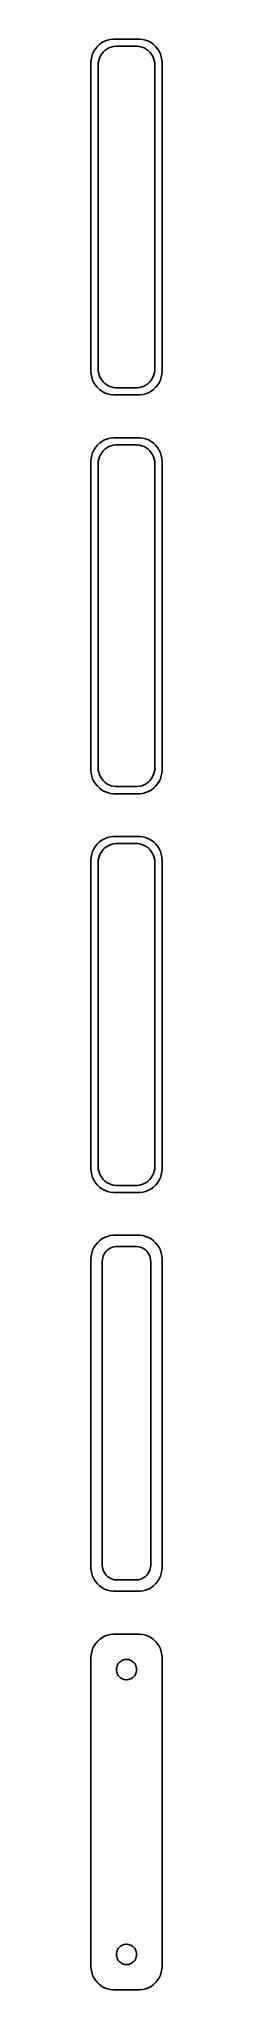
# Model space of a CAD drawing. Header units: metres. Extents: x -8 to 8, y 383 to 793.
import ezdxf

# ---------------------------------------------------------------- set-up
doc = ezdxf.new("R2010")
doc.units = ezdxf.units.M

msp = doc.modelspace()

# ---------------------------------------------------------------- linework, layer by layer
for p, q in [((-4.04507, 793.255), (-4.62889, 793.024)), ((-3.4369, 793.411), (-4.04507, 793.255)), ((-2.81395, 793.49), (-3.4369, 793.411)), ((2.81395, 793.49), (-2.81395, 793.49)), ((3.4369, 793.411), (2.81395, 793.49)), ((4.04507, 793.255), (3.4369, 793.411)), ((4.62889, 793.024), (4.04507, 793.255)), ((-7.46057, 789.127), (-7.5, 788.5)), ((-7.34291, 789.743), (-7.46057, 789.127)), ((-7.14888, 790.341), (-7.34291, 789.743)), ((-6.88153, 790.909), (-7.14888, 790.341)), ((-6.54507, 791.439), (-6.88153, 790.909)), ((-6.14484, 791.923), (-6.54507, 791.439)), ((-5.68712, 792.353), (-6.14484, 791.923)), ((-5.87433, 788.995), (-5.7191, 789.472)), ((-5.7191, 789.472), (-5.50522, 789.927)), ((-5.17912, 792.722), (-5.68712, 792.353)), ((-5.50522, 789.927), (-5.23605, 790.351)), ((-5.23605, 790.351), (-4.91586, 790.738)), ((-4.62889, 793.024), (-5.17912, 792.722)), ((-4.91586, 790.738), (-4.54968, 791.082)), ((-4.54968, 791.082), (-4.1433, 791.377)), ((-4.1433, 791.377), (-3.70311, 791.619)), ((-3.70311, 791.619), (-3.23605, 791.804)), ((-3.23605, 791.804), (-2.74951, 791.929)), ((-2.74951, 791.929), (-2.25116, 791.992)), ((-2.25116, 791.992), (2.25116, 791.992)), ((2.25116, 791.992), (2.74951, 791.929)), ((2.74951, 791.929), (3.23605, 791.804)), ((3.23605, 791.804), (3.70311, 791.619)), ((3.70311, 791.619), (4.1433, 791.377)), ((4.1433, 791.377), (4.54968, 791.082)), ((4.54968, 791.082), (4.91586, 790.738)), ((5.17912, 792.722), (4.62889, 793.024)), ((4.91586, 790.738), (5.23605, 790.351)), ((5.68712, 792.353), (5.17912, 792.722)), ((5.23605, 790.351), (5.50522, 789.927)), ((5.50522, 789.927), (5.7191, 789.472)), ((6.14484, 791.923), (5.68712, 792.353)), ((5.7191, 789.472), (5.87433, 788.995)), ((6.54507, 791.439), (6.14484, 791.923)), ((6.88153, 790.909), (6.54507, 791.439)), ((7.14888, 790.341), (6.88153, 790.909)), ((7.34291, 789.743), (7.14888, 790.341)), ((7.46057, 789.127), (7.34291, 789.743)), ((7.5, 788.5), (7.46057, 789.127)), ((-7.5, 788.5), (-7.5, 723.5)), ((-6, 788), (-5.96844, 788.501)), ((-6, 724), (-6, 788)), ((-5.96844, 788.501), (-5.87433, 788.995)), ((5.87433, 788.995), (5.96844, 788.501)), ((5.96844, 788.501), (6, 788)), ((6, 788), (6, 724)), ((7.5, 723.5), (7.5, 788.5)), ((-7.5, 723.5), (-7.46057, 722.873)), ((-5.96844, 723.499), (-6, 724)), ((-5.87433, 723.005), (-5.96844, 723.499)), ((5.96844, 723.499), (5.87433, 723.005)), ((6, 724), (5.96844, 723.499)), ((7.46057, 722.873), (7.5, 723.5)), ((-7.46057, 722.873), (-7.34291, 722.257)), ((-7.34291, 722.257), (-7.14888, 721.659)), ((-7.14888, 721.659), (-6.88153, 721.091)), ((-6.88153, 721.091), (-6.54507, 720.561)), ((-6.54507, 720.561), (-6.14484, 720.077)), ((-6.14484, 720.077), (-5.68712, 719.647)), ((-5.7191, 722.528), (-5.87433, 723.005)), ((-5.50522, 722.073), (-5.7191, 722.528)), ((-5.68712, 719.647), (-5.17912, 719.278)), ((-5.23605, 721.649), (-5.50522, 722.073)), ((-4.91586, 721.262), (-5.23605, 721.649)), ((-5.17912, 719.278), (-4.62889, 718.976)), ((-4.54968, 720.918), (-4.91586, 721.262)), ((-4.1433, 720.623), (-4.54968, 720.918)), ((-3.70311, 720.381), (-4.1433, 720.623)), ((-3.23605, 720.196), (-3.70311, 720.381)), ((-2.74951, 720.071), (-3.23605, 720.196)), ((-2.25116, 720.008), (-2.74951, 720.071)), ((2.25116, 720.008), (-2.25116, 720.008)), ((2.74951, 720.071), (2.25116, 720.008)), ((3.23605, 720.196), (2.74951, 720.071)), ((3.70311, 720.381), (3.23605, 720.196)), ((4.1433, 720.623), (3.70311, 720.381)), ((4.54968, 720.918), (4.1433, 720.623)), ((4.91586, 721.262), (4.54968, 720.918)), ((4.62889, 718.976), (5.17912, 719.278)), ((5.23605, 721.649), (4.91586, 721.262)), ((5.17912, 719.278), (5.68712, 719.647)), ((5.50522, 722.073), (5.23605, 721.649)), ((5.7191, 722.528), (5.50522, 722.073)), ((5.68712, 719.647), (6.14484, 720.077)), ((5.87433, 723.005), (5.7191, 722.528)), ((6.14484, 720.077), (6.54507, 720.561)), ((6.54507, 720.561), (6.88153, 721.091)), ((6.88153, 721.091), (7.14888, 721.659)), ((7.14888, 721.659), (7.34291, 722.257)), ((7.34291, 722.257), (7.46057, 722.873)), ((-4.62889, 718.976), (-4.04507, 718.745)), ((-4.04507, 718.745), (-3.4369, 718.589)), ((-3.4369, 718.589), (-2.81395, 718.51)), ((-2.81395, 718.51), (2.81395, 718.51)), ((2.81395, 718.51), (3.4369, 718.589)), ((3.4369, 718.589), (4.04507, 718.745)), ((4.04507, 718.745), (4.62889, 718.976)), ((-6.88153, 706.909), (-7.14888, 706.341)), ((-6.54507, 707.439), (-6.88153, 706.909)), ((-6.14484, 707.923), (-6.54507, 707.439)), ((-5.68712, 708.353), (-6.14484, 707.923)), ((-5.17912, 708.722), (-5.68712, 708.353)), ((-4.62889, 709.024), (-5.17912, 708.722)), ((-4.91586, 706.738), (-4.54968, 707.082)), ((-4.04507, 709.255), (-4.62889, 709.024)), ((-4.54968, 707.082), (-4.1433, 707.377)), ((-4.1433, 707.377), (-3.70311, 707.619)), ((-3.4369, 709.411), (-4.04507, 709.255)), ((-3.70311, 707.619), (-3.23605, 707.804)), ((-2.81395, 709.49), (-3.4369, 709.411)), ((-3.23605, 707.804), (-2.74951, 707.929)), ((2.81395, 709.49), (-2.81395, 709.49)), ((-2.74951, 707.929), (-2.25116, 707.992)), ((-2.25116, 707.992), (2.25116, 707.992)), ((2.25116, 707.992), (2.74951, 707.929)), ((2.74951, 707.929), (3.23605, 707.804)), ((3.4369, 709.411), (2.81395, 709.49)), ((3.23605, 707.804), (3.70311, 707.619)), ((4.04507, 709.255), (3.4369, 709.411)), ((3.70311, 707.619), (4.1433, 707.377)), ((4.62889, 709.024), (4.04507, 709.255)), ((4.1433, 707.377), (4.54968, 707.082)), ((4.54968, 707.082), (4.91586, 706.738)), ((5.17912, 708.722), (4.62889, 709.024)), ((5.68712, 708.353), (5.17912, 708.722)), ((6.14484, 707.923), (5.68712, 708.353)), ((6.54507, 707.439), (6.14484, 707.923)), ((6.88153, 706.909), (6.54507, 707.439)), ((7.14888, 706.341), (6.88153, 706.909)), ((-7.46057, 705.127), (-7.5, 704.5)), ((-7.5, 704.5), (-7.5, 639.5)), ((-7.34291, 705.743), (-7.46057, 705.127)), ((-7.14888, 706.341), (-7.34291, 705.743)), ((-6, 704), (-5.96844, 704.501)), ((-6, 640), (-6, 704)), ((-5.96844, 704.501), (-5.87433, 704.995)), ((-5.87433, 704.995), (-5.7191, 705.472)), ((-5.7191, 705.472), (-5.50522, 705.927)), ((-5.50522, 705.927), (-5.23605, 706.351)), ((-5.23605, 706.351), (-4.91586, 706.738)), ((4.91586, 706.738), (5.23605, 706.351)), ((5.23605, 706.351), (5.50522, 705.927)), ((5.50522, 705.927), (5.7191, 705.472)), ((5.7191, 705.472), (5.87433, 704.995)), ((5.87433, 704.995), (5.96844, 704.501)), ((5.96844, 704.501), (6, 704)), ((6, 704), (6, 640)), ((7.34291, 705.743), (7.14888, 706.341)), ((7.46057, 705.127), (7.34291, 705.743)), ((7.5, 704.5), (7.46057, 705.127)), ((7.5, 639.5), (7.5, 704.5)), ((-7.5, 639.5), (-7.46057, 638.873)), ((-7.46057, 638.873), (-7.34291, 638.257)), ((-7.34291, 638.257), (-7.14888, 637.659)), ((-7.14888, 637.659), (-6.88153, 637.091)), ((-6.88153, 637.091), (-6.54507, 636.561)), ((-5.96844, 639.499), (-6, 640)), ((-5.87433, 639.005), (-5.96844, 639.499)), ((-5.7191, 638.528), (-5.87433, 639.005)), ((-5.50522, 638.073), (-5.7191, 638.528)), ((-5.23605, 637.649), (-5.50522, 638.073)), ((-4.91586, 637.262), (-5.23605, 637.649)), ((-4.54968, 636.918), (-4.91586, 637.262)), ((4.91586, 637.262), (4.54968, 636.918)), ((5.23605, 637.649), (4.91586, 637.262)), ((5.50522, 638.073), (5.23605, 637.649)), ((5.7191, 638.528), (5.50522, 638.073)), ((5.87433, 639.005), (5.7191, 638.528)), ((5.96844, 639.499), (5.87433, 639.005)), ((6, 640), (5.96844, 639.499)), ((6.54507, 636.561), (6.88153, 637.091)), ((6.88153, 637.091), (7.14888, 637.659)), ((7.14888, 637.659), (7.34291, 638.257)), ((7.34291, 638.257), (7.46057, 638.873)), ((7.46057, 638.873), (7.5, 639.5)), ((-6.54507, 636.561), (-6.14484, 636.077)), ((-6.14484, 636.077), (-5.68712, 635.647)), ((-5.68712, 635.647), (-5.17912, 635.278)), ((-5.17912, 635.278), (-4.62889, 634.976)), ((-4.62889, 634.976), (-4.04507, 634.745)), ((-4.1433, 636.623), (-4.54968, 636.918)), ((-3.70311, 636.381), (-4.1433, 636.623)), ((-4.04507, 634.745), (-3.4369, 634.589)), ((-3.23605, 636.196), (-3.70311, 636.381)), ((-3.4369, 634.589), (-2.81395, 634.51)), ((-2.74951, 636.071), (-3.23605, 636.196)), ((-2.81395, 634.51), (2.81395, 634.51)), ((-2.25116, 636.008), (-2.74951, 636.071)), ((2.25116, 636.008), (-2.25116, 636.008)), ((2.74951, 636.071), (2.25116, 636.008)), ((3.23605, 636.196), (2.74951, 636.071)), ((2.81395, 634.51), (3.4369, 634.589)), ((3.70311, 636.381), (3.23605, 636.196)), ((3.4369, 634.589), (4.04507, 634.745)), ((4.1433, 636.623), (3.70311, 636.381)), ((4.04507, 634.745), (4.62889, 634.976)), ((4.54968, 636.918), (4.1433, 636.623)), ((4.62889, 634.976), (5.17912, 635.278)), ((5.17912, 635.278), (5.68712, 635.647)), ((5.68712, 635.647), (6.14484, 636.077)), ((6.14484, 636.077), (6.54507, 636.561)), ((-5.17912, 624.722), (-5.68712, 624.353)), ((-4.62889, 625.024), (-5.17912, 624.722)), ((-4.04507, 625.255), (-4.62889, 625.024)), ((-3.4369, 625.411), (-4.04507, 625.255)), ((-2.81395, 625.49), (-3.4369, 625.411)), ((2.81395, 625.49), (-2.81395, 625.49)), ((3.4369, 625.411), (2.81395, 625.49)), ((4.04507, 625.255), (3.4369, 625.411)), ((4.62889, 625.024), (4.04507, 625.255)), ((5.17912, 624.722), (4.62889, 625.024)), ((5.68712, 624.353), (5.17912, 624.722)), ((-7.46057, 621.127), (-7.5, 620.5)), ((-7.34291, 621.743), (-7.46057, 621.127)), ((-7.14888, 622.341), (-7.34291, 621.743)), ((-6.88153, 622.909), (-7.14888, 622.341)), ((-6.54507, 623.439), (-6.88153, 622.909)), ((-6.14484, 623.923), (-6.54507, 623.439)), ((-5.68712, 624.353), (-6.14484, 623.923)), ((-5.96844, 620.501), (-5.87433, 620.995)), ((-5.87433, 620.995), (-5.7191, 621.472)), ((-5.7191, 621.472), (-5.50522, 621.927)), ((-5.50522, 621.927), (-5.23605, 622.351)), ((-5.23605, 622.351), (-4.91586, 622.738)), ((-4.91586, 622.738), (-4.54968, 623.082)), ((-4.54968, 623.082), (-4.1433, 623.377)), ((-4.1433, 623.377), (-3.70311, 623.619)), ((-3.70311, 623.619), (-3.23605, 623.804)), ((-3.23605, 623.804), (-2.74951, 623.929)), ((-2.74951, 623.929), (-2.25116, 623.992)), ((-2.25116, 623.992), (2.25116, 623.992)), ((2.25116, 623.992), (2.74951, 623.929)), ((2.74951, 623.929), (3.23605, 623.804)), ((3.23605, 623.804), (3.70311, 623.619)), ((3.70311, 623.619), (4.1433, 623.377)), ((4.1433, 623.377), (4.54968, 623.082)), ((4.54968, 623.082), (4.91586, 622.738)), ((4.91586, 622.738), (5.23605, 622.351)), ((5.23605, 622.351), (5.50522, 621.927)), ((5.50522, 621.927), (5.7191, 621.472)), ((6.14484, 623.923), (5.68712, 624.353)), ((5.7191, 621.472), (5.87433, 620.995)), ((5.87433, 620.995), (5.96844, 620.501)), ((6.54507, 623.439), (6.14484, 623.923)), ((6.88153, 622.909), (6.54507, 623.439)), ((7.14888, 622.341), (6.88153, 622.909)), ((7.34291, 621.743), (7.14888, 622.341)), ((7.46057, 621.127), (7.34291, 621.743)), ((7.5, 620.5), (7.46057, 621.127)), ((-7.5, 620.5), (-7.5, 555.5)), ((-6, 620), (-5.96844, 620.501)), ((-6, 556), (-6, 620)), ((5.96844, 620.501), (6, 620)), ((6, 620), (6, 556)), ((7.5, 555.5), (7.5, 620.5)), ((-7.5, 555.5), (-7.46057, 554.873)), ((-7.46057, 554.873), (-7.34291, 554.257)), ((-5.96844, 555.499), (-6, 556)), ((-5.87433, 555.005), (-5.96844, 555.499)), ((-5.7191, 554.528), (-5.87433, 555.005)), ((5.87433, 555.005), (5.7191, 554.528)), ((5.96844, 555.499), (5.87433, 555.005)), ((6, 556), (5.96844, 555.499)), ((7.34291, 554.257), (7.46057, 554.873)), ((7.46057, 554.873), (7.5, 555.5)), ((-7.34291, 554.257), (-7.14888, 553.659)), ((-7.14888, 553.659), (-6.88153, 553.091)), ((-6.88153, 553.091), (-6.54507, 552.561)), ((-6.54507, 552.561), (-6.14484, 552.077)), ((-6.14484, 552.077), (-5.68712, 551.647)), ((-5.50522, 554.073), (-5.7191, 554.528)), ((-5.68712, 551.647), (-5.17912, 551.278)), ((-5.23605, 553.649), (-5.50522, 554.073)), ((-4.91586, 553.262), (-5.23605, 553.649)), ((-5.17912, 551.278), (-4.62889, 550.976)), ((-4.54968, 552.918), (-4.91586, 553.262)), ((-4.62889, 550.976), (-4.04507, 550.745)), ((-4.1433, 552.623), (-4.54968, 552.918)), ((-3.70311, 552.381), (-4.1433, 552.623)), ((-4.04507, 550.745), (-3.4369, 550.589)), ((-3.23605, 552.196), (-3.70311, 552.381)), ((-2.74951, 552.071), (-3.23605, 552.196)), ((-2.25116, 552.008), (-2.74951, 552.071)), ((2.25116, 552.008), (-2.25116, 552.008)), ((2.74951, 552.071), (2.25116, 552.008)), ((3.23605, 552.196), (2.74951, 552.071)), ((3.70311, 552.381), (3.23605, 552.196)), ((3.4369, 550.589), (4.04507, 550.745)), ((4.1433, 552.623), (3.70311, 552.381)), ((4.04507, 550.745), (4.62889, 550.976)), ((4.54968, 552.918), (4.1433, 552.623)), ((4.91586, 553.262), (4.54968, 552.918)), ((4.62889, 550.976), (5.17912, 551.278)), ((5.23605, 553.649), (4.91586, 553.262)), ((5.17912, 551.278), (5.68712, 551.647)), ((5.50522, 554.073), (5.23605, 553.649)), ((5.7191, 554.528), (5.50522, 554.073)), ((5.68712, 551.647), (6.14484, 552.077)), ((6.14484, 552.077), (6.54507, 552.561)), ((6.54507, 552.561), (6.88153, 553.091)), ((6.88153, 553.091), (7.14888, 553.659)), ((7.14888, 553.659), (7.34291, 554.257)), ((-3.4369, 550.589), (-2.81395, 550.51)), ((-2.81395, 550.51), (2.81395, 550.51)), ((2.81395, 550.51), (3.4369, 550.589)), ((-6.88153, 538.909), (-7.14888, 538.341)), ((-6.54507, 539.439), (-6.88153, 538.909)), ((-6.14484, 539.923), (-6.54507, 539.439)), ((-5.68712, 540.353), (-6.14484, 539.923)), ((-5.17912, 540.722), (-5.68712, 540.353)), ((-4.62889, 541.024), (-5.17912, 540.722)), ((-4.04507, 541.255), (-4.62889, 541.024)), ((-4.26921, 538.131), (-3.98424, 538.399)), ((-3.4369, 541.411), (-4.04507, 541.255)), ((-3.98424, 538.399), (-3.66798, 538.628)), ((-3.66798, 538.628), (-3.32541, 538.817)), ((-2.81395, 541.49), (-3.4369, 541.411)), ((-3.32541, 538.817), (-2.96194, 538.961)), ((-2.96194, 538.961), (-2.5833, 539.058)), ((2.81395, 541.49), (-2.81395, 541.49)), ((-2.5833, 539.058), (-2.19545, 539.107)), ((-2.19545, 539.107), (2.19545, 539.107)), ((2.19545, 539.107), (2.5833, 539.058)), ((2.5833, 539.058), (2.96194, 538.961)), ((3.4369, 541.411), (2.81395, 541.49)), ((2.96194, 538.961), (3.32541, 538.817)), ((3.32541, 538.817), (3.66798, 538.628)), ((4.04507, 541.255), (3.4369, 541.411)), ((3.66798, 538.628), (3.98424, 538.399)), ((3.98424, 538.399), (4.26921, 538.131)), ((4.62889, 541.024), (4.04507, 541.255)), ((5.17912, 540.722), (4.62889, 541.024)), ((5.68712, 540.353), (5.17912, 540.722)), ((6.14484, 539.923), (5.68712, 540.353)), ((6.54507, 539.439), (6.14484, 539.923)), ((6.88153, 538.909), (6.54507, 539.439)), ((7.14888, 538.341), (6.88153, 538.909)), ((-7.46057, 537.127), (-7.5, 536.5)), ((-7.5, 536.5), (-7.5, 471.5)), ((-7.34291, 537.743), (-7.46057, 537.127)), ((-7.14888, 538.341), (-7.34291, 537.743)), ((-5.11292, 536), (-5.08836, 536.39)), ((-5.11292, 472), (-5.11292, 536)), ((-5.08836, 536.39), (-5.01512, 536.774)), ((-5.01512, 536.774), (-4.89432, 537.146)), ((-4.89432, 537.146), (-4.72786, 537.5)), ((-4.72786, 537.5), (-4.5184, 537.83)), ((-4.5184, 537.83), (-4.26921, 538.131)), ((4.26921, 538.131), (4.5184, 537.83)), ((4.5184, 537.83), (4.72786, 537.5)), ((4.72786, 537.5), (4.89432, 537.146)), ((4.89432, 537.146), (5.01512, 536.774)), ((5.01512, 536.774), (5.08836, 536.39)), ((5.08836, 536.39), (5.11292, 536)), ((5.11292, 536), (5.11292, 472)), ((7.34291, 537.743), (7.14888, 538.341)), ((7.46057, 537.127), (7.34291, 537.743)), ((7.5, 536.5), (7.46057, 537.127)), ((7.5, 471.5), (7.5, 536.5)), ((-7.5, 471.5), (-7.46057, 470.873)), ((-7.46057, 470.873), (-7.34291, 470.257)), ((-7.34291, 470.257), (-7.14888, 469.659)), ((-7.14888, 469.659), (-6.88153, 469.091)), ((-6.88153, 469.091), (-6.54507, 468.561)), ((-6.54507, 468.561), (-6.14484, 468.077)), ((-5.08836, 471.61), (-5.11292, 472)), ((-5.01512, 471.226), (-5.08836, 471.61)), ((-4.89432, 470.854), (-5.01512, 471.226)), ((-4.72786, 470.5), (-4.89432, 470.854)), ((-4.5184, 470.17), (-4.72786, 470.5)), ((-4.26921, 469.869), (-4.5184, 470.17)), ((-3.98424, 469.601), (-4.26921, 469.869)), ((-3.66798, 469.372), (-3.98424, 469.601)), ((-3.32541, 469.183), (-3.66798, 469.372)), ((-2.96194, 469.039), (-3.32541, 469.183)), ((-2.5833, 468.942), (-2.96194, 469.039)), ((-2.19545, 468.893), (-2.5833, 468.942)), ((2.19545, 468.893), (-2.19545, 468.893)), ((2.5833, 468.942), (2.19545, 468.893)), ((2.96194, 469.039), (2.5833, 468.942)), ((3.32541, 469.183), (2.96194, 469.039)), ((3.66798, 469.372), (3.32541, 469.183)), ((3.98424, 469.601), (3.66798, 469.372)), ((4.26921, 469.869), (3.98424, 469.601)), ((4.5184, 470.17), (4.26921, 469.869)), ((4.72786, 470.5), (4.5184, 470.17)), ((4.89432, 470.854), (4.72786, 470.5)), ((5.01512, 471.226), (4.89432, 470.854)), ((5.08836, 471.61), (5.01512, 471.226)), ((5.11292, 472), (5.08836, 471.61)), ((6.14484, 468.077), (6.54507, 468.561)), ((6.54507, 468.561), (6.88153, 469.091)), ((6.88153, 469.091), (7.14888, 469.659)), ((7.14888, 469.659), (7.34291, 470.257)), ((7.34291, 470.257), (7.46057, 470.873)), ((7.46057, 470.873), (7.5, 471.5)), ((-6.14484, 468.077), (-5.68712, 467.647)), ((-5.68712, 467.647), (-5.17912, 467.278)), ((-5.17912, 467.278), (-4.62889, 466.976)), ((-4.62889, 466.976), (-4.04507, 466.745)), ((-4.04507, 466.745), (-3.4369, 466.589)), ((-3.4369, 466.589), (-2.81395, 466.51)), ((-2.81395, 466.51), (2.81395, 466.51)), ((2.81395, 466.51), (3.4369, 466.589)), ((3.4369, 466.589), (4.04507, 466.745)), ((4.04507, 466.745), (4.62889, 466.976)), ((4.62889, 466.976), (5.17912, 467.278)), ((5.17912, 467.278), (5.68712, 467.647)), ((5.68712, 467.647), (6.14484, 468.077)), ((-5.68712, 456.353), (-6.14484, 455.923)), ((-5.17912, 456.722), (-5.68712, 456.353)), ((-4.62889, 457.024), (-5.17912, 456.722)), ((-4.04507, 457.255), (-4.62889, 457.024)), ((-3.4369, 457.411), (-4.04507, 457.255)), ((-2.81395, 457.49), (-3.4369, 457.411)), ((2.81395, 457.49), (-2.81395, 457.49)), ((3.4369, 457.411), (2.81395, 457.49)), ((4.04507, 457.255), (3.4369, 457.411)), ((4.62889, 457.024), (4.04507, 457.255)), ((5.17912, 456.722), (4.62889, 457.024)), ((5.68712, 456.353), (5.17912, 456.722)), ((6.14484, 455.923), (5.68712, 456.353)), ((-7.46057, 453.127), (-7.5, 452.5)), ((-7.5, 452.5), (-7.5, 387.5)), ((-7.34291, 453.743), (-7.46057, 453.127)), ((-7.14888, 454.341), (-7.34291, 453.743)), ((-6.88153, 454.909), (-7.14888, 454.341)), ((-6.54507, 455.439), (-6.88153, 454.909)), ((-6.14484, 455.923), (-6.54507, 455.439)), ((-0.659836, 452.031), (-0.400101, 452.097)), ((-0.400101, 452.097), (-0.134064, 452.131)), ((-0.134064, 452.131), (0.134064, 452.131)), ((0.134064, 452.131), (0.400101, 452.097)), ((0.400101, 452.097), (0.659836, 452.031)), ((6.54507, 455.439), (6.14484, 455.923)), ((6.88153, 454.909), (6.54507, 455.439)), ((7.14888, 454.341), (6.88153, 454.909)), ((7.34291, 453.743), (7.14888, 454.341)), ((7.46057, 453.127), (7.34291, 453.743)), ((7.5, 452.5), (7.46057, 453.127)), ((7.5, 387.5), (7.5, 452.5)), ((-2.13528, 450), (-2.11845, 450.268)), ((-2.11845, 449.732), (-2.13528, 450)), ((-2.11845, 450.268), (-2.06821, 450.531)), ((-2.06821, 449.469), (-2.11845, 449.732)), ((-2.06821, 450.531), (-1.98534, 450.786)), ((-1.98534, 449.214), (-2.06821, 449.469)), ((-1.98534, 450.786), (-1.87117, 451.029)), ((-1.87117, 448.971), (-1.98534, 449.214)), ((-1.87117, 451.029), (-1.72748, 451.255)), ((-1.72748, 448.745), (-1.87117, 448.971)), ((-1.72748, 451.255), (-1.55655, 451.462)), ((-1.55655, 448.538), (-1.72748, 448.745)), ((-1.55655, 451.462), (-1.36108, 451.645)), ((-1.36108, 448.355), (-1.55655, 448.538)), ((-1.36108, 451.645), (-1.14413, 451.803)), ((-1.14413, 448.197), (-1.36108, 448.355)), ((-1.14413, 451.803), (-0.909149, 451.932)), ((-0.909149, 448.068), (-1.14413, 448.197)), ((-0.909149, 451.932), (-0.659836, 452.031)), ((-0.659836, 447.969), (-0.909149, 448.068)), ((-0.400101, 447.903), (-0.659836, 447.969)), ((0.659836, 447.969), (0.400101, 447.903)), ((0.659836, 452.031), (0.909149, 451.932)), ((0.909149, 448.068), (0.659836, 447.969)), ((0.909149, 451.932), (1.14413, 451.803)), ((1.14413, 448.197), (0.909149, 448.068)), ((1.14413, 451.803), (1.36108, 451.645)), ((1.36108, 448.355), (1.14413, 448.197)), ((1.36108, 451.645), (1.55655, 451.462)), ((1.55655, 448.538), (1.36108, 448.355)), ((1.55655, 451.462), (1.72748, 451.255)), ((1.72748, 448.745), (1.55655, 448.538)), ((1.72748, 451.255), (1.87117, 451.029)), ((1.87117, 448.971), (1.72748, 448.745)), ((1.87117, 451.029), (1.98534, 450.786)), ((1.98534, 449.214), (1.87117, 448.971)), ((1.98534, 450.786), (2.06821, 450.531)), ((2.06821, 449.469), (1.98534, 449.214)), ((2.06821, 450.531), (2.11845, 450.268)), ((2.11845, 449.732), (2.06821, 449.469)), ((2.11845, 450.268), (2.13528, 450)), ((2.13528, 450), (2.11845, 449.732)), ((-0.134064, 447.869), (-0.400101, 447.903)), ((0.134064, 447.869), (-0.134064, 447.869)), ((0.400101, 447.903), (0.134064, 447.869)), ((-2.11845, 390.268), (-2.06821, 390.531)), ((-2.06821, 390.531), (-1.98534, 390.786)), ((-1.98534, 390.786), (-1.87117, 391.029)), ((-1.87117, 391.029), (-1.72748, 391.255)), ((-1.72748, 391.255), (-1.55655, 391.462)), ((-1.55655, 391.462), (-1.36108, 391.645)), ((-1.36108, 391.645), (-1.14413, 391.803)), ((-1.14413, 391.803), (-0.909149, 391.932)), ((-0.909149, 391.932), (-0.659836, 392.031)), ((-0.659836, 392.031), (-0.400101, 392.097)), ((-0.400101, 392.097), (-0.134064, 392.131)), ((-0.134064, 392.131), (0.134064, 392.131)), ((0.134064, 392.131), (0.400101, 392.097)), ((0.400101, 392.097), (0.659836, 392.031)), ((0.659836, 392.031), (0.909149, 391.932)), ((0.909149, 391.932), (1.14413, 391.803)), ((1.14413, 391.803), (1.36108, 391.645)), ((1.36108, 391.645), (1.55655, 391.462)), ((1.55655, 391.462), (1.72748, 391.255)), ((1.72748, 391.255), (1.87117, 391.029)), ((1.87117, 391.029), (1.98534, 390.786)), ((1.98534, 390.786), (2.06821, 390.531)), ((2.06821, 390.531), (2.11845, 390.268)), ((-7.5, 387.5), (-7.46057, 386.873)), ((-7.46057, 386.873), (-7.34291, 386.257)), ((-2.13528, 390), (-2.11845, 390.268)), ((-2.11845, 389.732), (-2.13528, 390)), ((-2.06821, 389.469), (-2.11845, 389.732)), ((-1.98534, 389.214), (-2.06821, 389.469)), ((-1.87117, 388.971), (-1.98534, 389.214)), ((-1.72748, 388.745), (-1.87117, 388.971)), ((-1.55655, 388.538), (-1.72748, 388.745)), ((-1.36108, 388.355), (-1.55655, 388.538)), ((-1.14413, 388.197), (-1.36108, 388.355)), ((-0.909149, 388.068), (-1.14413, 388.197)), ((-0.659836, 387.969), (-0.909149, 388.068)), ((-0.400101, 387.903), (-0.659836, 387.969)), ((-0.134064, 387.869), (-0.400101, 387.903)), ((0.134064, 387.869), (-0.134064, 387.869)), ((0.400101, 387.903), (0.134064, 387.869)), ((0.659836, 387.969), (0.400101, 387.903)), ((0.909149, 388.068), (0.659836, 387.969)), ((1.14413, 388.197), (0.909149, 388.068)), ((1.36108, 388.355), (1.14413, 388.197)), ((1.55655, 388.538), (1.36108, 388.355)), ((1.72748, 388.745), (1.55655, 388.538)), ((1.87117, 388.971), (1.72748, 388.745)), ((1.98534, 389.214), (1.87117, 388.971)), ((2.06821, 389.469), (1.98534, 389.214)), ((2.11845, 389.732), (2.06821, 389.469)), ((2.11845, 390.268), (2.13528, 390)), ((2.13528, 390), (2.11845, 389.732)), ((7.34291, 386.257), (7.46057, 386.873)), ((7.46057, 386.873), (7.5, 387.5)), ((-7.34291, 386.257), (-7.14888, 385.659)), ((-7.14888, 385.659), (-6.88153, 385.091)), ((-6.88153, 385.091), (-6.54507, 384.561)), ((-6.54507, 384.561), (-6.14484, 384.077)), ((-6.14484, 384.077), (-5.68712, 383.647)), ((-5.68712, 383.647), (-5.17912, 383.278)), ((-5.17912, 383.278), (-4.62889, 382.976)), ((-4.62889, 382.976), (-4.04507, 382.745)), ((-4.04507, 382.745), (-3.4369, 382.589)), ((-3.4369, 382.589), (-2.81395, 382.51)), ((-2.81395, 382.51), (2.81395, 382.51)), ((2.81395, 382.51), (3.4369, 382.589)), ((3.4369, 382.589), (4.04507, 382.745)), ((4.04507, 382.745), (4.62889, 382.976)), ((4.62889, 382.976), (5.17912, 383.278)), ((5.17912, 383.278), (5.68712, 383.647)), ((5.68712, 383.647), (6.14484, 384.077)), ((6.14484, 384.077), (6.54507, 384.561)), ((6.54507, 384.561), (6.88153, 385.091)), ((6.88153, 385.091), (7.14888, 385.659)), ((7.14888, 385.659), (7.34291, 386.257))]:
    msp.add_line(p, q)

doc.saveas('drawing.dxf')
